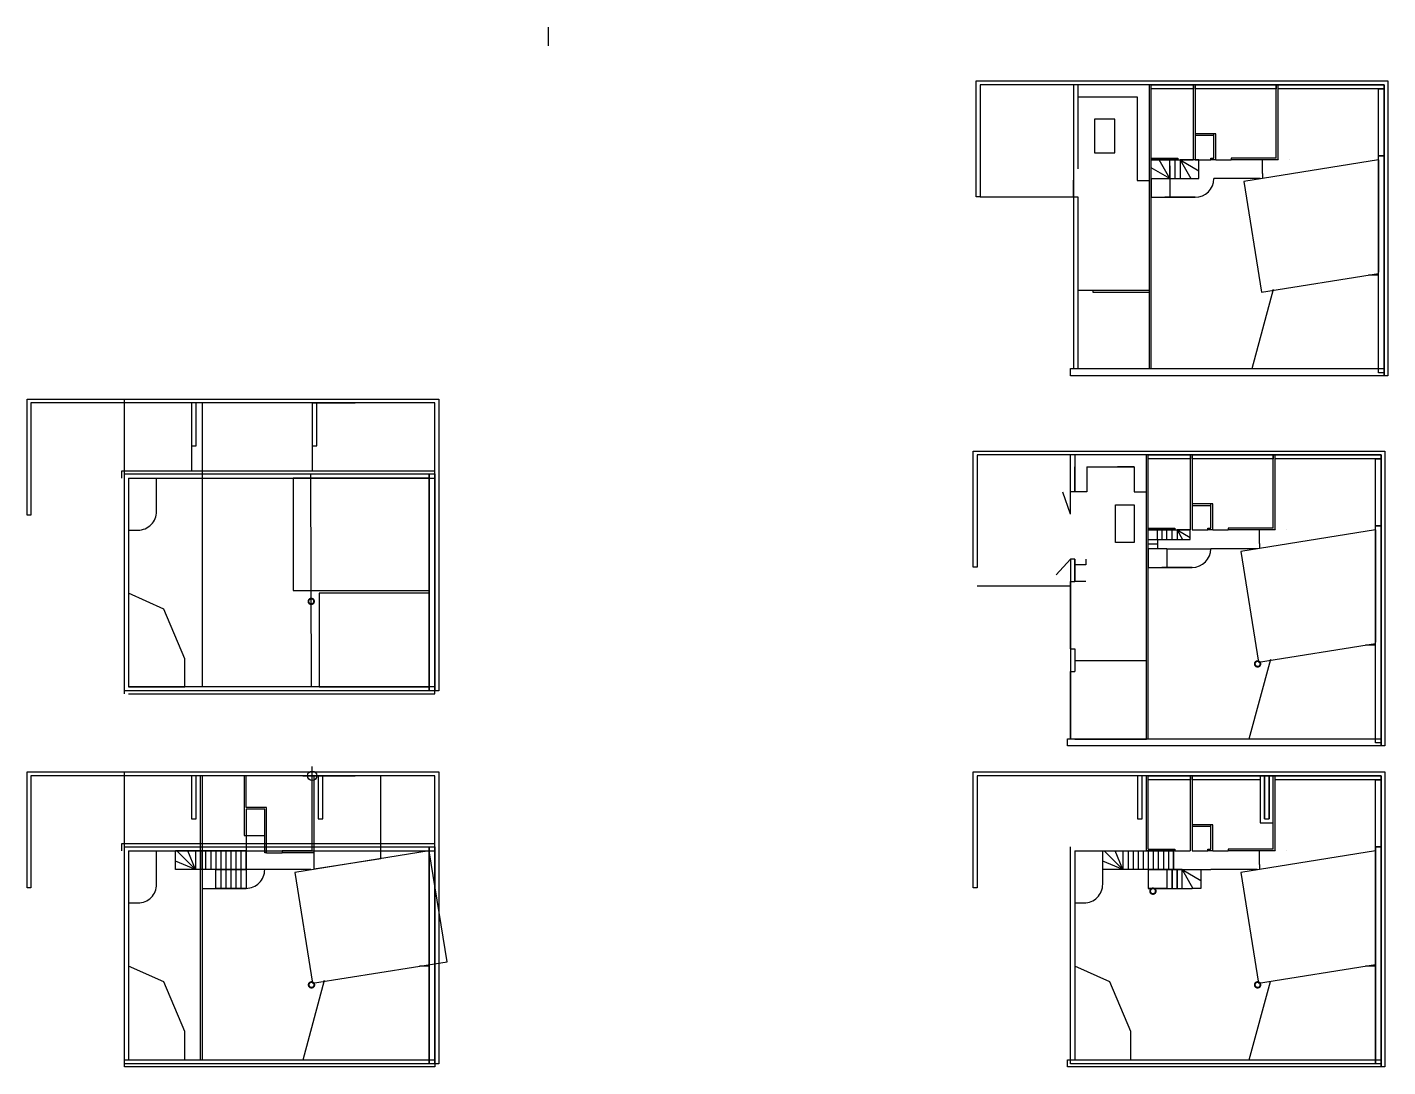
# Model space of a CAD drawing. Header units: centimetres. Extents: x 0 to 367702, y -133115 to 216934.
# Drawn here: x 5000 to 77746, y 34498 to 90076 of the extents above; entities that cross this region are included whole.
import ezdxf

# ---------------------------------------------------------------- set-up
doc = ezdxf.new("R2010")
doc.units = ezdxf.units.CM
doc.header["$PDMODE"] = 34
doc.header["$PDSIZE"] = 500
for name, color, linetype in [('A-POTEAU', 44, 'Continuous'), ('A-terrasse-exterieur', 36, 'Continuous'), ('A-Wall', 30, 'Continuous'), ('AC-Calcul ratios', 4, 'Continuous'), ('DONUT', 240, 'Continuous'), ('I-Cloison', 11, 'Continuous'), ('I-STAIRS', 44, 'Continuous'), ('IS-Ouate', 253, 'Continuous'), ('Isolant pourtour radier', 36, 'Continuous'), ('Meubles', 3, 'Continuous'), ('Mur de soutenement', 1, 'Continuous'), ('Plan de masse ou contour exterieur', 30, 'Continuous'), ('Portes', 3, 'Continuous'), ('Radier', 5, 'Continuous'), ('Title Block', 250, 'Continuous')]:
    doc.layers.add(name, color=color, linetype=linetype)
doc.layers.get('Title Block').off()

# ---------------------------------------------------------------- blocks, each defined once
blk = doc.blocks.new('A$C85e816c1')
at = {"layer": 'DONUT', "const_width": 100}
blk.add_lwpolyline([(-150, 0, 1), (150, 0, 1)], format="xyb", close=True, dxfattribs=at)

msp = doc.modelspace()

# ---------------------------------------------------------------- linework, layer by layer
at = {"layer": 'A-POTEAU'}
msp.add_line((20200, 54810), (20168, 66190), dxfattribs=at)
at = {"layer": 'A-terrasse-exterieur'}
for p, q in [((55946, 81002), (60946, 81002)), ((55786, 60216), (60786, 60216))]:
    msp.add_line(p, q, dxfattribs=at)
at = {"layer": 'A-Wall'}
for p, q in [((68276, 83082), (68276, 83082)), ((60946, 81002), (61166, 81002)), ((10200, 54430), (10200, 70190)), ((68116, 63296), (68116, 63296)), ((61006, 61636), (60786, 61636)), ((60786, 60436), (61006, 60436)), ((60786, 56836), (61006, 56836)), ((60786, 55636), (61006, 55636)), ((10200, 34498), (10200, 50258)), ((61006, 46038), (62506, 46038)), ((68116, 46138), (68116, 46138))]:
    msp.add_line(p, q, dxfattribs=at)
for points in [[(60946, 87002), (60946, 71822)], [(61166, 87002), (61166, 82502)], [(61166, 81002), (61166, 71822)], [(61006, 67216), (61006, 65236), (60786, 65236), (60786, 67216)], [(10420, 65970), (26800, 65970), (26800, 66350), (10040, 66350), (10040, 65970)], [(10420, 65970), (10420, 54810)], [(60786, 61636), (60786, 52036)], [(61006, 61636), (61006, 60436)], [(61006, 56836), (61006, 55636)], [(10420, 54430), (26800, 54430), (26800, 54810), (10420, 54810)], [(10420, 46038), (26800, 46038), (26800, 46418), (10040, 46418), (10040, 46038)], [(10420, 46038), (10420, 34878)], [(61006, 46038), (61006, 34878)]]:
    msp.add_lwpolyline(points, dxfattribs=at)
for points in [[(60786, 71822), (77546, 71822), (77546, 71442), (60786, 71442)], [(60626, 52036), (77386, 52036), (77386, 51656), (60626, 51656)], [(10200, 34878), (26800, 34878), (26800, 34498), (10200, 34498)], [(60626, 34878), (77386, 34878), (77386, 34498), (60626, 34498)]]:
    msp.add_lwpolyline(points, close=True, dxfattribs=at)
at = {"layer": 'AC-Calcul ratios'}
for p, q in [((77246, 76822), (76719, 76822)), ((77246, 71822), (77246, 76822)), ((70502, 71822), (71644, 76069)), ((71357, 71822), (77246, 71822)), ((26500, 59810), (20611, 59810)), ((20611, 59810), (20611, 54810)), ((26500, 54810), (26500, 59810)), ((77086, 57036), (76559, 57036)), ((77086, 52036), (77086, 57036)), ((70342, 52036), (71484, 56282)), ((20611, 54810), (26500, 54810)), ((71197, 52036), (77086, 52036)), ((26500, 39878), (25973, 39878)), ((26500, 34878), (26500, 39878)), ((77086, 39878), (76559, 39878)), ((77086, 34878), (77086, 39878)), ((19756, 34878), (20898, 39125)), ((70342, 34878), (71469, 39066)), ((20611, 34878), (26500, 34878)), ((71197, 34878), (77086, 34878))]:
    msp.add_line(p, q, dxfattribs=at)
for points in [[(77246, 82982), (70052, 81834), (70997, 75909), (77246, 76906)], [(26500, 65970), (19214, 65970), (19214, 59970), (26500, 59970)], [(77086, 63196), (69892, 62047), (70837, 56122), (77086, 57120)], [(26500, 46038), (19306, 44890), (20251, 38965), (27446, 40113)], [(77086, 46038), (69892, 44890), (70837, 38965), (77086, 39962)]]:
    msp.add_lwpolyline(points, close=True, dxfattribs=at)
at = {"layer": 'DONUT', "const_width": 100}
msp.add_lwpolyline([(20037, 59380, 1), (20337, 59380, 1)], format="xyb", close=True, dxfattribs=at)
at = {"layer": 'I-Cloison'}
for p, q in [((65000, 71822), (65000, 87002)), ((65100, 71822), (65100, 87002)), ((67346, 87002), (67346, 82982)), ((67446, 87002), (67446, 82982)), ((71556, 87002), (71776, 87002)), ((71776, 83082), (71776, 87002)), ((71876, 82982), (71876, 87002)), ((67446, 85212), (67446, 83812)), ((68446, 84282), (67446, 84282)), ((68446, 83812), (68446, 84382)), ((68446, 83082), (68446, 83812)), ((68546, 82982), (68546, 84382)), ((68276, 82982), (68276, 83082)), ((68276, 83082), (68446, 83082)), ((68446, 82982), (68276, 82982)), ((68546, 82982), (68446, 82982)), ((71776, 83082), (69376, 83082)), ((69376, 83082), (69376, 82982)), ((71876, 82982), (69376, 82982)), ((77246, 82982), (71043, 81992)), ((77246, 82982), (77246, 76982)), ((71043, 82252), (71043, 81992)), ((74646, 82567), (74646, 82567)), ((61166, 75992), (61166, 71822)), ((65000, 75992), (61996, 75992)), ((61996, 75892), (61996, 75992)), ((65000, 75892), (61996, 75892)), ((65000, 71822), (65000, 75992)), ((61166, 71822), (65000, 71822)), ((14354, 69990), (14354, 54810)), ((13783, 67690), (13784, 66350)), ((20240, 67690), (20240, 66350)), ((64840, 52006), (64840, 67216)), ((64940, 52006), (64940, 67216)), ((67186, 67216), (67186, 63196)), ((67286, 67216), (67286, 63196)), ((71396, 67216), (71616, 67216)), ((71616, 63296), (71616, 67216)), ((71716, 63196), (71716, 67216)), ((26500, 65970), (19500, 65970)), ((26500, 65970), (26500, 59970)), ((67286, 65426), (67286, 64026)), ((68286, 64496), (67286, 64496)), ((68286, 64026), (68286, 64596)), ((68286, 63296), (68286, 64026)), ((68386, 63196), (68386, 64596)), ((68116, 63196), (68116, 63296)), ((68116, 63296), (68286, 63296)), ((71616, 63296), (69216, 63296)), ((69216, 63296), (69216, 63196)), ((68286, 63196), (68116, 63196)), ((68386, 63196), (68286, 63196)), ((71716, 63196), (69216, 63196)), ((77086, 63196), (70883, 62206)), ((74486, 62781), (74486, 62781)), ((77086, 63196), (77086, 57196)), ((70883, 62466), (70883, 62206)), ((61006, 60436), (61006, 61636)), ((61606, 61336), (61006, 61336)), ((61606, 61636), (61606, 61336)), ((61606, 61636), (61606, 61336)), ((61606, 60436), (61006, 60436)), ((61006, 56206), (61006, 55636)), ((64840, 56206), (61836, 56206)), ((64840, 52006), (64840, 56206)), ((61006, 52006), (64840, 52006)), ((14254, 50058), (14254, 34878)), ((14354, 50058), (14354, 34878)), ((16600, 50058), (16600, 46868)), ((20240, 46038), (20240, 50058)), ((20340, 45938), (20340, 50058)), ((23900, 45623), (23900, 50058)), ((64840, 46038), (64840, 50058)), ((64940, 46138), (64940, 50058)), ((67186, 50058), (67186, 46038)), ((67286, 50058), (67286, 46038)), ((71396, 50058), (71616, 50058)), ((71616, 46138), (71616, 50058)), ((71716, 46038), (71716, 50058)), ((17700, 48268), (16700, 48268)), ((16700, 48268), (16700, 46868)), ((16700, 48268), (16700, 46868)), ((17700, 46868), (17700, 48268)), ((17800, 45938), (17800, 48368)), ((67286, 48268), (67286, 46868)), ((68286, 47338), (67286, 47338)), ((68286, 46868), (68286, 47438)), ((68386, 46038), (68386, 47438)), ((16600, 46868), (16700, 46868)), ((16700, 46868), (16870, 46868)), ((17700, 45938), (17700, 46868)), ((68286, 46138), (68286, 46868)), ((17800, 45938), (17700, 45938)), ((20240, 46038), (18630, 46038)), ((18630, 46038), (18630, 45938)), ((20340, 45938), (18630, 45938)), ((26500, 46038), (26500, 40038)), ((68116, 46038), (68116, 46138)), ((68116, 46138), (68286, 46138)), ((68286, 46038), (68116, 46038)), ((68386, 46038), (68286, 46038)), ((71616, 46138), (69216, 46138)), ((69216, 46138), (69216, 46038)), ((71716, 46038), (69216, 46038)), ((77086, 46038), (70883, 45048)), ((77086, 46038), (77086, 40038)), ((23900, 45623), (20340, 45055)), ((20340, 45055), (20340, 45108)), ((23900, 45623), (23900, 45623)), ((70883, 45308), (70883, 45048)), ((74486, 45623), (74486, 45623))]:
    msp.add_line(p, q, dxfattribs=at)
for points in [[(68546, 84382), (67455, 84382)], [(65100, 83082), (66516, 83082), (66516, 82982), (65100, 82982)], [(68386, 64596), (67295, 64596)], [(64940, 63296), (66356, 63296), (66356, 63196), (64940, 63196)], [(61006, 52036), (61006, 52006)], [(17800, 48368), (16709, 48368), (16709, 50058)], [(68386, 47438), (67295, 47438)], [(64940, 46138), (66356, 46138), (66356, 46038), (64840, 46038)]]:
    msp.add_lwpolyline(points, dxfattribs=at)
for points in [[(10420, 63990), (10420, 63190), (10920, 63190, 0.414214), (11920, 64190), (11920, 65970)], [(10420, 44058), (10420, 43258), (10920, 43258, 0.414214), (11920, 44258), (11920, 46038)], [(61006, 44058), (61006, 43258), (61506, 43258, 0.414214), (62506, 44258), (62506, 46038)]]:
    msp.add_lwpolyline(points, format="xyb", dxfattribs=at)
for points in [[(13420, 56313), (12300, 58967), (10420, 59810), (10420, 54810), (13420, 54813)], [(13420, 36380), (12300, 39034), (10420, 39878), (10420, 34878), (13420, 34880)], [(64006, 36380), (62886, 39034), (61006, 39878), (61006, 34878), (64006, 34880)]]:
    msp.add_lwpolyline(points, close=True, dxfattribs=at)
msp.add_point((20240, 50058), dxfattribs=at)
at = {"layer": 'I-STAIRS'}
for p, q in [((32860, 90076), (32860, 89076)), ((32860, 90076), (32860, 89076)), ((65100, 81982), (65100, 82982)), ((65100, 82982), (66640, 82982)), ((66100, 81982), (65522, 82982)), ((66100, 81982), (66100, 82982)), ((66370, 81982), (66370, 82982)), ((66640, 82982), (66640, 81982)), ((66640, 82982), (67217, 81982)), ((71916, 82982), (71916, 82982)), ((72486, 82982), (72486, 82982)), ((66100, 81982), (65100, 82560)), ((66100, 82668), (66100, 81982)), ((65100, 81982), (65100, 80982)), ((66100, 81982), (66100, 80982)), ((66370, 81982), (66370, 81982)), ((70916, 81982), (68446, 81982)), ((68446, 81982), (68446, 81982)), ((65100, 80982), (67446, 80982)), ((67446, 80982), (65826, 80982)), ((67446, 80982), (67446, 80982)), ((64940, 62196), (64940, 63196)), ((64940, 63196), (66480, 63196)), ((65440, 62696), (65440, 63196)), ((65440, 62696), (65440, 62196)), ((65690, 62696), (65690, 63196)), ((65940, 62696), (65940, 63196)), ((66210, 62696), (66210, 63196)), ((66480, 63196), (66480, 62696)), ((66480, 63196), (66768, 62696)), ((71756, 63196), (71756, 63196)), ((72326, 63196), (72326, 63196)), ((65440, 62446), (64940, 62446)), ((64940, 62196), (64940, 61196)), ((65440, 62196), (64940, 62196)), ((65940, 62196), (65440, 62196)), ((65940, 62196), (65940, 61196)), ((65940, 62196), (68286, 62196)), ((66210, 62196), (66210, 62196)), ((70756, 62196), (68286, 62196)), ((68286, 62196), (68286, 62196)), ((64940, 61196), (67286, 61196)), ((67286, 61196), (65666, 61196)), ((67286, 61196), (67286, 61196)), ((11920, 46038), (12920, 46038)), ((16700, 46038), (12920, 46038)), ((14000, 45038), (13000, 46038)), ((14000, 45038), (13586, 46038)), ((14000, 46038), (14000, 45038)), ((14270, 46038), (14270, 45038)), ((14540, 46038), (14540, 45038)), ((14810, 46038), (14810, 45038)), ((15080, 46038), (15080, 45038)), ((15350, 46038), (15350, 45038)), ((15620, 46038), (15620, 45038)), ((15890, 46038), (15890, 45038)), ((16160, 46038), (16160, 45038)), ((16160, 46038), (16160, 45038)), ((16160, 46038), (16160, 45038)), ((16160, 46038), (16160, 45038)), ((16160, 46038), (16160, 45038)), ((16430, 46038), (16430, 45038)), ((16700, 45038), (16700, 46038)), ((21170, 46038), (21170, 46038)), ((21740, 46038), (21740, 46038)), ((63586, 45038), (62586, 46038)), ((63586, 45038), (63172, 46038)), ((63586, 46038), (63586, 45038)), ((63856, 46038), (63856, 45038)), ((64126, 46038), (64126, 45038)), ((64396, 46038), (64396, 45038)), ((64666, 46038), (64666, 45038)), ((64936, 46038), (64936, 45038)), ((65206, 46038), (65206, 45038)), ((65476, 46038), (65476, 45038)), ((65746, 46038), (65746, 45038)), ((66016, 46038), (66016, 45038)), ((66286, 45038), (66286, 46038)), ((71756, 46038), (71756, 46038)), ((72326, 46038), (72326, 46038)), ((14000, 45038), (12920, 45485)), ((63586, 45038), (62506, 45485)), ((15080, 45038), (16700, 45038)), ((15080, 44038), (15080, 45038)), ((15350, 45038), (15350, 44038)), ((15620, 45038), (15620, 44038)), ((15890, 45038), (15890, 44038)), ((16160, 45038), (16160, 44038)), ((16430, 45038), (16430, 44038)), ((20170, 45038), (16700, 45038)), ((16700, 45038), (16700, 44038)), ((17700, 45038), (17700, 45038)), ((64940, 45038), (68286, 45038)), ((66750, 45038), (67750, 45038)), ((66750, 45038), (67750, 44461)), ((66750, 45038), (67327, 44038)), ((67750, 45038), (67750, 44038)), ((70756, 45038), (68286, 45038)), ((68286, 45038), (68286, 45038)), ((16700, 44038), (15080, 44038)), ((16700, 44038), (16700, 44038)), ((67286, 44038), (67286, 44038)), ((67750, 44038), (67286, 44038))]:
    msp.add_line(p, q, dxfattribs=at)
for points in [[(65100, 81982), (67640, 81982), (67640, 82982), (66640, 82982), (67640, 82405)], [(64940, 62696), (67186, 62696), (67186, 63196), (66480, 63196), (67186, 62788)], [(65940, 45038), (65940, 44038), (64940, 44038), (67286, 44038)], [(64940, 45038), (64940, 44038)]]:
    msp.add_lwpolyline(points, dxfattribs=at)
for points in [[(12920, 46038), (16700, 46038), (16700, 45038), (12920, 45038)], [(62506, 46038), (66286, 46038), (66286, 45038), (62506, 45038)], [(65940, 44038), (66210, 44038), (66210, 45038), (65940, 45038)], [(66210, 44038), (66480, 44038), (66480, 45038), (66210, 45038)], [(66480, 44038), (66750, 44038), (66750, 45038), (66480, 45038)]]:
    msp.add_lwpolyline(points, close=True, dxfattribs=at)
msp.add_lwpolyline([(16700, 44038, 0.414214), (17700, 45038), (14354, 45038), (14354, 44038), (16700, 44038)], format="xyb", dxfattribs=at)
for centre in [(67446, 81982), (67286, 62196)]:
    msp.add_arc(centre, 1000, 270, 0, dxfattribs=at)
at = {"layer": 'IS-Ouate'}
msp.add_line((71146, 47538), (71396, 47538), dxfattribs=at)
for points in [[(65100, 87002), (67346, 87002), (67346, 86782), (65100, 86782), (65100, 87002)], [(67446, 87002), (71776, 87002), (71776, 86782), (67446, 86782), (67446, 87002)], [(71876, 87002), (77546, 87002), (77546, 86782), (71876, 86782), (71876, 87002)], [(77546, 83202), (77246, 83202), (77246, 86782), (77546, 86782), (77546, 83202)], [(64940, 67216), (67186, 67216), (67186, 66996), (64940, 66996), (64940, 67216)], [(67286, 67216), (71616, 67216), (71616, 66996), (67286, 66996), (67286, 67216)], [(71716, 67216), (77386, 67216), (77386, 66996), (71716, 66996), (71716, 67216)], [(77386, 63416), (77086, 63416), (77086, 66996), (77386, 66996), (77386, 63416)], [(64940, 50058), (67186, 50058), (67186, 49838), (64940, 49838), (64940, 50058)], [(67286, 50058), (70926, 50058), (70926, 49838), (67286, 49838), (67286, 50058)], [(71146, 47758), (71146, 50058), (70926, 50058), (70926, 47538), (71146, 47538)], [(71396, 47538), (71616, 47538), (71616, 50058), (71396, 50058), (71396, 47758)], [(71716, 50058), (77386, 50058), (77386, 49838), (71716, 49838), (71716, 50058)], [(77386, 46258), (77086, 46258), (77086, 49838), (77386, 49838), (77386, 46258)]]:
    msp.add_lwpolyline(points, dxfattribs=at)
at = {"layer": 'Isolant pourtour radier'}
for points in [[(77546, 71602), (77246, 71602), (77246, 83202), (77546, 83202)], [(26800, 54590), (26500, 54590), (26500, 66190), (26800, 66190)], [(77386, 51816), (77086, 51816), (77086, 63416), (77386, 63416)], [(26800, 34658), (26500, 34658), (26500, 46258), (26800, 46258)], [(77386, 34658), (77086, 34658), (77086, 46258), (77386, 46258)]]:
    msp.add_lwpolyline(points, close=True, dxfattribs=at)
at = {"layer": 'Meubles'}
for p, q in [((61656, 66566), (62556, 66566)), ((64190, 66566), (63290, 66566))]:
    msp.add_line(p, q, dxfattribs=at)
for points in [[(61166, 87002), (61166, 86352), (64350, 86352), (64350, 86352), (64350, 81881), (65000, 81881), (65000, 87002), (61166, 87002)], [(61006, 67216), (61006, 66566)], [(61656, 66566), (64190, 66566), (64190, 66566), (64190, 65236), (64840, 65236), (64840, 67216), (61006, 67216)], [(61656, 66566), (61656, 65236), (61006, 65236), (61006, 66566)]]:
    msp.add_lwpolyline(points, dxfattribs=at)
msp.add_lwpolyline([(63150, 85152), (62066, 85152), (62066, 83352), (63150, 83352)], close=True, dxfattribs=at)
at = {"layer": 'Mur de soutenement'}
for points in [[(55746, 87002), (55746, 87202), (77746, 87202), (77746, 87002)], [(55946, 87002), (55946, 81002), (55746, 81002), (55746, 87202), (55946, 87202)], [(77546, 87002), (55946, 87002)], [(70986, 87002), (73286, 87002)], [(77546, 87202), (77746, 87202), (77746, 71442), (77546, 71442), (77546, 87002)], [(5000, 69990), (5000, 70190), (27000, 70190), (27000, 69990)], [(5200, 69990), (5200, 63990), (5000, 63990), (5000, 70190), (5200, 70190)], [(26800, 69990), (5200, 69990)], [(13784, 69990), (13784, 67690), (14034, 67690), (14034, 69990), (13784, 69990)], [(20240, 69990), (22540, 69990)], [(20240, 69990), (20240, 67690), (20490, 67690), (20490, 69990), (20240, 69990)], [(26800, 70190), (27000, 70190), (27000, 54590), (26800, 54590), (26800, 69990)], [(55586, 67216), (55586, 67416), (77586, 67416), (77586, 67216)], [(55786, 67216), (55786, 61216), (55586, 61216), (55586, 67416), (55786, 67416)], [(77386, 67216), (55786, 67216)], [(70826, 67216), (73126, 67216)], [(77386, 67416), (77586, 67416), (77586, 51656), (77386, 51656), (77386, 67216)], [(5000, 50058), (5000, 50258), (27000, 50258), (27000, 50058)], [(5200, 50058), (5200, 44058), (5000, 44058), (5000, 50258), (5200, 50258)], [(26800, 50258), (27000, 50258), (27000, 34658), (26800, 34658), (26800, 50058)], [(55586, 50058), (55586, 50258), (77586, 50258), (77586, 50058)], [(55786, 50058), (55786, 44058), (55586, 44058), (55586, 50258), (55786, 50258)], [(77386, 50258), (77586, 50258), (77586, 34498), (77386, 34498), (77386, 50058)], [(26800, 50058), (5200, 50058)], [(13784, 50058), (13784, 47758), (14034, 47758), (14034, 50058), (13784, 50058)], [(20240, 50058), (22540, 50058)], [(20560, 50058), (20560, 47758), (20810, 47758), (20810, 50058), (20560, 50058)], [(77386, 50058), (55786, 50058)], [(64370, 50058), (64370, 47758), (64620, 47758), (64620, 50058), (64370, 50058)], [(70826, 50058), (73126, 50058)], [(71146, 50058), (71146, 47758), (71396, 47758), (71396, 50058), (71146, 50058)]]:
    msp.add_lwpolyline(points, dxfattribs=at)
at = {"layer": 'Plan de masse ou contour exterieur'}
msp.add_lwpolyline([(63190, 64536), (64190, 64536), (64190, 62536), (63190, 62536)], close=True, dxfattribs=at)
at = {"layer": 'Portes'}
for p, q in [((66516, 82982), (67346, 82982)), ((67446, 82982), (68276, 82982)), ((68546, 82982), (69376, 82982)), ((71043, 82252), (71043, 82982)), ((60946, 81002), (60946, 81902)), ((65000, 81051), (65000, 81881)), ((61996, 75992), (61166, 75992)), ((60786, 64036), (60366, 65219)), ((60786, 64036), (60786, 65236)), ((66356, 63196), (67186, 63196)), ((67286, 63196), (68116, 63196)), ((68386, 63196), (69216, 63196)), ((70883, 62466), (70883, 63196)), ((64840, 61264), (64840, 62094)), ((60786, 61636), (60015, 60798)), ((60786, 56836), (60786, 60436)), ((61836, 56206), (61006, 56206)), ((60786, 52036), (60786, 55636)), ((16700, 46868), (16700, 46038)), ((16870, 46868), (17700, 46868)), ((17800, 45938), (18630, 45938)), ((20340, 45108), (20340, 45938)), ((66356, 46038), (67186, 46038)), ((67286, 46038), (68116, 46038)), ((68386, 46038), (69216, 46038)), ((70883, 45308), (70883, 46038))]:
    msp.add_line(p, q, dxfattribs=at)
at = {"layer": 'Radier'}
for p, q in [((60786, 34658), (60786, 46258)), ((77086, 46258), (77086, 34658)), ((77086, 34658), (60786, 34658))]:
    msp.add_line(p, q, dxfattribs=at)
for points in [[(26500, 54590), (10200, 54590), (10200, 66190), (26500, 66190)], [(26500, 34658), (10200, 34658), (10200, 46258), (26500, 46258)]]:
    msp.add_lwpolyline(points, close=True, dxfattribs=at)

# ---------------------------------------------------------------- block references
at = {"layer": 'Title Block'}
for p in [(70786, 56036), (65190, 43888), (20200, 38878), (70786, 38878)]:
    msp.add_blockref('A$C85e816c1', p, dxfattribs=at)

doc.saveas('drawing.dxf')
